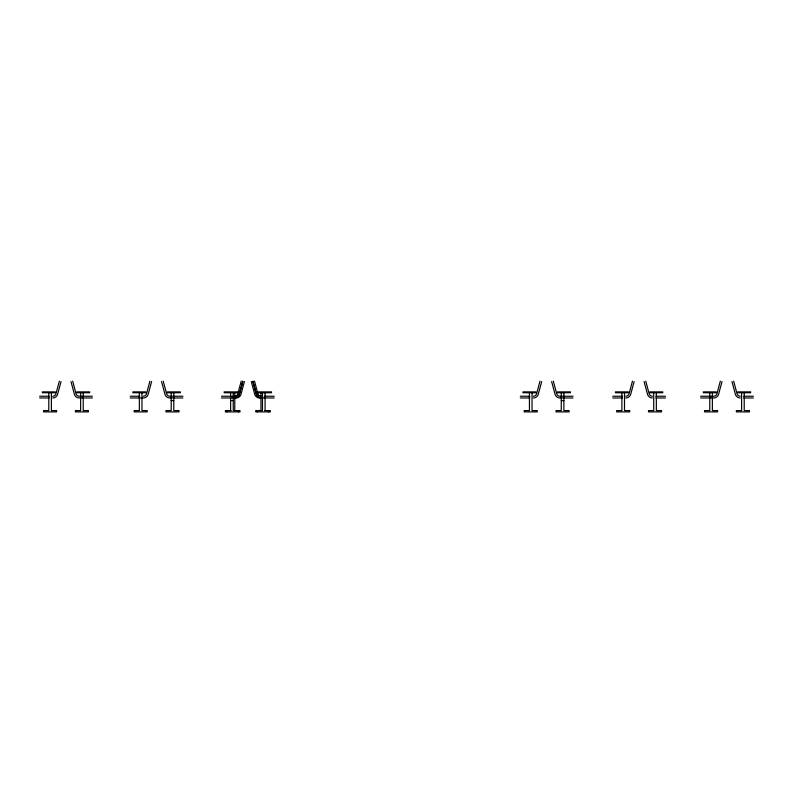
<?xml version="1.0" encoding="UTF-8"?>
<svg xmlns="http://www.w3.org/2000/svg" width="793" height="793" viewBox="0 0 793 793"><rect width="100%" height="100%" fill="white"/><g stroke="black" fill="none" stroke-linecap="round" stroke-linejoin="round"><path stroke-width="1.19" d="M59.366 381.106L55.986 393.715A3.4 3.4 0 0 1 52.705 396.232M61.051 381.552L57.492 394.696A5.145 5.145 0 0 1 53.26 397.947L52.744 397.977M149.927 381.106L146.556 393.715A3.4 3.4 0 0 1 143.265 396.232M151.612 381.552L148.063 394.696A5.145 5.145 0 0 1 143.83 397.947L130.221 397.977M241.221 381.106L237.841 393.715A3.4 3.4 0 0 1 234.55 396.232M241.27 386.587L239.357 393.715A3.4 3.4 0 0 1 238.425 395.291M241.488 385.775L242.083 383.574M242.242 382.95L242.737 381.106M242.896 381.552L239.347 394.696A5.145 5.145 0 0 1 235.115 397.947L234.599 397.977M244.422 381.552L240.874 394.696A5.145 5.145 0 0 1 236.631 397.947L221.505 397.977M540.013 381.106L536.643 393.715A3.4 3.4 0 0 1 533.352 396.232M541.698 381.552L538.15 394.696A5.145 5.145 0 0 1 533.917 397.947L533.402 397.977M632.467 381.106L629.087 393.715A3.4 3.4 0 0 1 625.806 396.232M634.142 381.552L630.594 394.696A5.145 5.145 0 0 1 626.361 397.947L625.846 397.977M720.341 381.106L716.971 393.715A3.4 3.4 0 0 1 713.68 396.232L700.625 396.232M722.026 381.552L718.478 394.696A5.145 5.145 0 0 1 714.245 397.947L700.625 397.977M42.257 391.881L55.312 391.881M76.713 391.881L89.758 391.881M132.827 391.881L145.882 391.881M167.273 391.881L180.328 391.881M224.112 391.881L238.683 391.881M257.041 391.881L271.612 391.881M522.914 391.881L535.959 391.881M557.36 391.881L570.415 391.881M615.358 391.881L628.413 391.881M649.804 391.881L662.859 391.881M703.242 391.881L716.287 391.881M737.688 391.881L750.743 391.881M42.257 392.753L55.312 392.753M76.713 392.753L89.758 392.753M132.827 392.753L145.882 392.753M167.273 392.753L180.328 392.753M224.112 392.753L238.306 392.753M257.418 392.753L271.612 392.753M522.914 392.753L535.959 392.753M557.36 392.753L570.415 392.753M615.358 392.753L628.413 392.753M649.804 392.753L662.859 392.753M703.242 392.753L716.287 392.753M737.688 392.753L750.743 392.753M39.65 396.232L49.225 396.232M92.375 396.232L79.32 396.232A3.4 3.4 0 0 1 76.029 393.715L72.659 381.106M130.221 396.232L139.786 396.232M182.935 396.232L169.88 396.232A3.4 3.4 0 0 1 166.599 393.715L163.219 381.106M221.505 396.232L236.076 396.232M264.287 396.232L274.219 396.232M520.297 396.232L529.873 396.232M573.022 396.232L559.967 396.232A3.4 3.4 0 0 1 556.686 393.715L553.306 381.106M612.751 396.232L622.317 396.232M655.9 396.232L665.466 396.232M743.775 396.232L753.35 396.232M39.65 397.977L49.255 397.977M92.375 397.977L78.755 397.947A5.145 5.145 0 0 1 74.522 394.696L70.973 381.552M182.935 397.977L169.325 397.947A5.145 5.145 0 0 1 165.093 394.696L161.544 381.552M274.219 397.977L260.61 397.947A5.145 5.145 0 0 1 256.377 394.696L252.828 381.552M520.297 397.977L529.902 397.977M573.022 397.977L559.412 397.947A5.145 5.145 0 0 1 555.179 394.696L551.621 381.552M612.751 397.977L622.356 397.977M655.87 397.977L665.466 397.977M743.745 397.977L753.35 397.977M171.189 400.584L173.796 400.584M230.634 400.584L233.251 400.584M561.275 400.584L563.882 400.584M231.12 410.586L225.42 410.586L225.42 411.894L239.992 411.894L239.992 410.586L233.251 410.586L233.251 392.753M264.604 410.586L270.304 410.586L270.304 411.894L255.733 411.894L255.733 410.586L262.473 410.586L262.473 392.753M740.256 397.977L739.74 397.947A5.145 5.145 0 0 1 735.507 394.696L731.949 381.552M652.371 397.977L651.856 397.947A5.145 5.145 0 0 1 647.623 394.696L644.075 381.552M259.598 397.977L259.083 397.947A5.145 5.145 0 0 1 254.85 394.696L251.302 381.552M733.634 381.106L737.014 393.715A3.4 3.4 0 0 0 740.295 396.232M645.75 381.106L649.13 393.715A3.4 3.4 0 0 0 652.421 396.232M254.503 381.106L257.884 393.715A3.4 3.4 0 0 0 261.165 396.232M252.987 381.106L253.334 382.404M253.641 383.574L256.357 393.715A3.4 3.4 0 0 0 256.476 394.062M744.211 392.753L744.211 410.586L749.435 410.586L749.435 411.894L736.38 411.894L736.38 410.586L741.604 410.586L741.604 392.753M712.372 392.753L712.372 410.586L717.596 410.586L717.596 411.894L704.541 411.894L704.541 410.586L709.765 410.586L709.765 392.753M656.336 392.753L656.336 410.586L661.55 410.586L661.55 411.894L648.505 411.894L648.505 410.586L653.719 410.586L653.719 392.753M624.497 392.753L624.497 410.586L629.721 410.586L629.721 411.894L616.667 411.894L616.667 410.586L621.89 410.586L621.89 392.753M563.882 392.753L563.882 410.586L569.106 410.586L569.106 411.894L556.052 411.894L556.052 410.586L561.275 410.586L561.275 392.753M532.044 392.753L532.044 410.586L537.267 410.586L537.267 411.894L524.213 411.894L524.213 410.586L529.437 410.586L529.437 392.753M268.787 410.586L268.787 411.894M265.08 392.753L265.08 410.586M260.956 392.753L260.956 410.586M257.249 410.586L257.249 411.894M238.465 410.586L238.465 411.894M234.768 392.753L234.768 410.586M230.634 392.753L230.634 410.586M226.937 410.586L226.937 411.894M173.796 392.753L173.796 410.586L179.02 410.586L179.02 411.894L165.965 411.894L165.965 410.586L171.189 410.586L171.189 392.753M141.967 392.753L141.967 410.586L147.181 410.586L147.181 411.894L134.136 411.894L134.136 410.586L139.35 410.586L139.35 392.753M83.235 392.753L83.235 410.586L88.459 410.586L88.459 411.894L75.404 411.894L75.404 410.586L80.628 410.586L80.628 392.753M51.396 392.753L51.396 410.586L56.62 410.586L56.62 411.894L43.565 411.894L43.565 410.586L48.789 410.586L48.789 392.753M258.914 396.153A3.4 3.4 0 0 1 258.211 395.915M257.299 395.291A3.4 3.4 0 0 1 256.625 394.399M237.513 395.915A3.4 3.4 0 0 1 236.81 396.153"/></g></svg>
